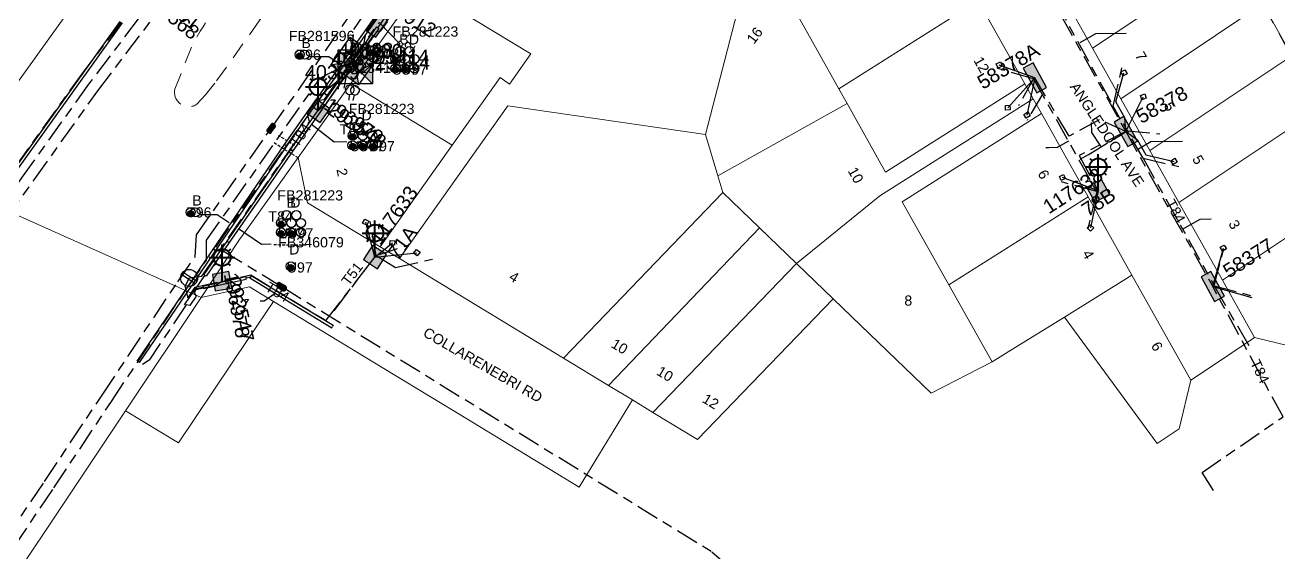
# Model space of a CAD drawing. Header units: metres. Extents: x 300929 to 302396, y 6244220 to 6246836.
# Drawn here: x 301292.7 to 301513.8, y 6244443.4 to 6244536.5 of the extents above; entities that cross this region are included whole.
import ezdxf
from ezdxf.enums import TextEntityAlignment as Align

# ---------------------------------------------------------------- set-up
doc = ezdxf.new("R2010")
doc.units = ezdxf.units.M
for name, pattern in [('Cable Exist UG', [8.2, 4, -1.2, 1.8, -1.2]), ('Dash', [5, 3, -2]), ('DASHED', [0.75, 0.5, -0.25])]:
    doc.linetypes.add(name, pattern=pattern)
doc.layers.get('0').update_dxf_attribs({"color": 6})
for name, color, linetype, lineweight in [('Cadastre Developer_SP_EXT', 7, 'Continuous', 5), ('Cadastre Land Parcels_SP_EXT', 7, 'Continuous', 5), ('Cadastre Roads_SP_EXT', 7, 'Continuous', 5)]:
    doc.layers.add(name, color=color, linetype=linetype, lineweight=lineweight)
for name, color, linetype in [('Duct_SP_EXT', 7, 'Continuous'), ('Equip_HV_EXT', 7, 'Continuous'), ('Equip_LV_EXT', 7, 'Continuous'), ('Equip_SP_SL_EXT', 7, 'Continuous'), ('Mains_HV_EXT', 7, 'Continuous'), ('Mains_HV_MOD', 3, 'Continuous'), ('Mains_LV_EXT', 7, 'Continuous'), ('Mains_SL_EXT', 7, 'Continuous'), ('Services_SP_EXT', 7, 'Continuous'), ('Sub_SP_EXT', 7, 'Continuous'), ('SupportsUG_SP_LV_EXT', 7, 'Continuous'), ('SupportsUG_SP_LV_SL_EXT', 7, 'Continuous'), ('Trench_SP_EXT', 7, 'Continuous')]:
    doc.layers.add(name, color=color, linetype=linetype)
doc.layers.add('UNKNOWN_FEATURES', color=1, linetype='DASHED', plot=False)
doc.styles.add('COLUMN_LABEL', font='arial.ttf')
doc.styles.add('iecARIAL', font='arial.ttf', dxfattribs={"height": 2})
doc.styles.add('POLE_LABEL', font='arial.ttf')
doc.styles.get("Standard").update_dxf_attribs({"font": 'arial.ttf'})
doc.styles.add('SWITCH_LABEL', font='arial.ttf', dxfattribs={"height": 2.5})

# ---------------------------------------------------------------- blocks, each defined once
blk = doc.blocks.new('COLUMN_EXT')
blk.add_hatch(color=256).paths.add_polyline_path([(-1.49, 1.48), (-1.49, -1.49), (1.48, -1.49), (1.48, 1.48)])
blk.add_lwpolyline([(-1.49, -1.49), (1.48, -1.49), (1.48, 1.48), (-1.49, 1.48)], close=True)
for tag, height, style, flags, p in [('ASSET_NUM', 2.5, 'COLUMN_LABEL', 8, (2, 2)), ('STRUCTURE_PLANT_NUMBER', 0.2, 'POLE_LABEL', 9, (1.81, 0.03)), ('STREET_CODE', 0.2, 'COLUMN_LABEL', 9, (1.81, -0.2))]:
    blk.add_attdef(tag, text='', height=height, dxfattribs=dict(style=style, flags=flags)).set_placement(p, align=Align.MIDDLE_LEFT)
at = {"flags": 1}
blk.add_attdef('Z', (1.81, -2.35), '', height=0.2, dxfattribs=at)
at = {"flags": 9}
for tag, p in [('COLUMN_TYPE', (1.81, -0.4)), ('OWNED_BY', (1.81, -0.6)), ('STATE', (1.81, -0.8)), ('USAGE', (1.81, -1)), ('STREETNAME', (1.81, -1.6)), ('SUBURB', (1.81, -1.8)), ('LEGEND', (1.81, -1.2)), ('LOCATION', (1.81, -1.4)), ('NOTES', (1.81, -2))]:
    blk.add_attdef(tag, text='', height=0.2, dxfattribs=at).set_placement(p, align=Align.MIDDLE_LEFT)
blk = doc.blocks.new('PILLAR_EXT')
blk.add_hatch(color=256).paths.add_polyline_path([(-2.475, 0.99), (-2.475, -0.99), (2.475, -0.99), (2.475, 0.99)])
blk.add_lwpolyline([(-2.475, -0.99), (2.475, -0.99), (2.475, 0.99), (-2.475, 0.99)], close=True)
at = {"style": 'iecARIAL', "flags": 8}
blk.add_attdef('ASSET_NUM', (1.5, 3.5), '', height=2.5, dxfattribs=at)
for tag, p, flags in [('OWNED_BY', (0, -0.2), 9), ('STATE', (0, -0.4), 9), ('SUPPORT_TYPE', (0, -0.6), 9), ('STREETNAME', (0, -1.8), 9), ('SUBURB', (0, -2), 1), ('USAGE', (0, -0.8), 9), ('LEGEND', (0, -1), 9), ('LOCATION', (0, -1.2), 9), ('NOTES', (0, -1.4), 9), ('PARENT', (0, -1.6), 9)]:
    blk.add_attdef(tag, p, '', height=0.2, dxfattribs=dict(flags=flags))
blk = doc.blocks.new('DUCT_EXT')
blk.add_circle((0, 0.8), 0.8)
at = {"flags": 1}
blk.add_attdef('Z', (0, 0), '', height=0.2, dxfattribs=at)
at = {"flags": 9}
for tag, p in [('DUCT_CODE', (0, 0)), ('XSECT_TYPE', (0, -0.2)), ('STATE', (0, -0.6)), ('FB_REFERENCE', (0, -0.4)), ('NOTES', (0, -0.8))]:
    blk.add_attdef(tag, text='', height=0.2, dxfattribs=at).set_placement(p, align=Align.MIDDLE_LEFT)
blk = doc.blocks.new('*U53')
at = {"lineweight": 40}
for p, q in [((-1.46, 5.68), (-1.06, 5.28)), ((0, 1.97), (0, 6.47)), ((1.46, 5.68), (1.06, 5.28)), ((-2.25, 4.22), (2.25, 4.22)), ((-1.46, 2.76), (-1.06, 3.16)), ((0, 0), (0, 2.72)), ((1.46, 2.76), (1.06, 3.16))]:
    blk.add_line(p, q, dxfattribs=at)
blk.add_circle((0, 4.22), 1.5, dxfattribs=at)
at = {"style": 'iecARIAL', "flags": 8}
blk.add_attdef('ASSET_NUM', (1.5, 1.5), '', height=2.5, dxfattribs=at)
for tag, p, height, flags in [('OPERATING_VOLTAGE', (0.98, -1.65), 0.2, 9), ('ORIENTATION', (0.98, -1.85), 0.2, 9), ('OWNED_BY', (0.98, -2.05), 0.2, 9), ('STATE', (0.98, -2.25), 0.2, 9), ('CONSTRUCTED_VOLTAGE', (0.98, -0.65), 0.2, 9), ('CONTROL_TYPE', (0.98, -0.85), 0.2, 9), ('LANTERN_PURPOSE', (0.98, -1.05), 0.2, 9), ('LANTERN_TYPE', (0.98, -1.25), 0.2, 9), ('NO_PHASES', (0.98, -1.45), 0.2, 9), ('LNUMBER', (2.18, -3.25), 2.5, 8), ('USAGE', (0.98, -2.45), 0.2, 9), ('CEXIST', (0.98, -2.65), 0.2, 9), ('CNEW', (0.98, -2.85), 0.2, 9), ('CNUMBER', (0.98, -3.05), 0.2, 9), ('CREMOVE', (0.98, -3.25), 0.2, 9), ('CREPLACE', (0.98, -3.45), 0.2, 9), ('LKINGHEIGHT', (0.98, -3.65), 0.2, 9), ('LBRACKET', (0.98, -3.85), 0.2, 9), ('LBRACKETVOCAB', (0.98, -4.05), 0.2, 9), ('LCATEGORY', (0.98, -4.25), 0.2, 9), ('LCHARGE1', (0.98, -4.45), 0.2, 9), ('LCHARGE1PERCENT', (0.98, -4.65), 0.2, 9), ('LCHARGE2', (0.98, -4.85), 0.2, 9), ('LCHARGE2PERCENT', (0.98, -5.05), 0.2, 9), ('LCHARGE3', (0.98, -5.25), 0.2, 9), ('LCHARGE3PERCENT', (0.98, -5.45), 0.2, 9), ('LEXIST', (0.98, -5.65), 0.2, 9), ('LLAMP', (0.98, -5.85), 0.2, 9), ('LLAMPVOCAB', (0.98, -6.05), 0.2, 9), ('LMAST', (0.98, -6.25), 0.2, 9), ('LMASTVOCAB', (0.98, -6.45), 0.2, 9), ('LNEW', (0.98, -6.65), 0.2, 9), ('LANTNUMBER', (0.98, -6.85), 0.2, 9), ('LOUTREACH', (0.98, -7.25), 0.2, 9), ('LOUTREACHVOCAB', (0.98, -7.45), 0.2, 9), ('LRATECODE', (0.98, -7.65), 0.2, 9), ('LREMOVE', (0.98, -7.85), 0.2, 9), ('LREPLACE', (0.98, -8.05), 0.2, 9), ('LTYPE', (0.98, -8.25), 0.2, 9), ('LTYPEVOCAB', (0.98, -8.45), 0.2, 9), ('LEGEND', (0.98, -8.65), 0.2, 9), ('LOCATION', (0.98, -8.85), 0.2, 9), ('STREETNAME', (0.98, -9.25), 0.2, 9), ('SUBURB', (0.98, -9.45), 0.2, 1), ('NOTES', (0.98, -9.05), 0.2, 9)]:
    blk.add_attdef(tag, p, '', height=height, dxfattribs=dict(flags=flags))
blk = doc.blocks.new('CCP_EXT')
at = {"flags": 9}
for tag, p in [('STATE', (0, -1.8)), ('NOTES', (0, -2))]:
    blk.add_attdef(tag, text='', height=0.2, dxfattribs=at).set_placement(p, align=Align.MIDDLE_LEFT)
blk.add_wipeout([(0, 0.57), (0.57, 0), (0, -0.57), (-0.57, 0)])
blk.add_lwpolyline([(-0.57, 0), (0, 0.57), (0.57, 0), (0, -0.57), (-0.57, 0)])
at = {"flags": 1}
blk.add_attdef('Z', (0, 0), '', height=0.2, dxfattribs=at)
at = {"flags": 9}
for tag, p in [('CCP_TYPE', (0, 0)), ('CONSTRUCTED_VOLTAGE', (0, -0.2)), ('OPERATING_VOLTAGE', (0, -0.6)), ('ORIENTATION', (0, -0.8)), ('OWNED_BY', (0, -1)), ('NO_PHASES', (0, -0.4)), ('USAGE', (0, -1.2)), ('LEGEND', (0, -1.4)), ('LIFE_SUPPORT', (0, -1.6))]:
    blk.add_attdef(tag, text='', height=0.2, dxfattribs=at).set_placement(p, align=Align.MIDDLE_LEFT)
blk = doc.blocks.new('HV_STJ_EXT')
h = blk.add_hatch(color=256)
edge = h.paths.add_edge_path()
edge.add_ellipse((-0.59, 0.13), major_axis=(0.226, 0.226), ratio=1, start_angle=45, end_angle=135)
edge.add_line((-0.91, 0.13), (-0.91, -0.13))
edge.add_ellipse((-0.59, -0.13), major_axis=(0.226, 0.226), ratio=1, start_angle=135, end_angle=225)
edge.add_line((-0.59, -0.45), (0.59, -0.45))
edge.add_ellipse((0.59, -0.13), major_axis=(-0.226, 0.226), ratio=1, start_angle=135, end_angle=225)
edge.add_line((0.91, -0.13), (0.91, 0.13))
edge.add_ellipse((0.59, 0.13), major_axis=(-0.226, 0.226), ratio=1, start_angle=225, end_angle=315)
edge.add_line((0.59, 0.45), (-0.59, 0.45))
blk.add_lwpolyline([(-0.91, 0.13), (-0.91, -0.13, 0.414214), (-0.59, -0.45), (0.59, -0.45, 0.414214), (0.91, -0.13), (0.91, 0.13, 0.414214), (0.59, 0.45), (-0.59, 0.45, 0.414214)], format="xyb", close=True)
for tag, flags, p in [('ORIENTATION', 9, (1.5, 0)), ('Z', 1, (1.5, -0.8)), ('USAGE', 9, (1.5, -0.2)), ('LEGEND', 9, (1.5, -0.4)), ('NOTES', 9, (1.5, -0.6))]:
    blk.add_attdef(tag, text='', height=0.2, dxfattribs=dict(flags=flags)).set_placement(p, align=Align.MIDDLE_LEFT)
blk = doc.blocks.new('LV_UG_LINKS_CLOSED_EXT')
blk.add_wipeout([(-1.06, 1.06), (-1.18, 0.92), (-1.29, 0.76), (-1.37, 0.59), (-1.43, 0.42), (-1.48, 0.23), (-1.49, 0.05), (-1.49, -0.14), (-1.46, -0.33), (-1.41, -0.51), (-1.33, -0.68), (-1.24, -0.84), (-1.12, -0.99), (-0.99, -1.12), (-0.84, -1.24), (-0.68, -1.33), (-0.51, -1.41), (-0.33, -1.46), (-0.14, -1.49), (0.05, -1.49), (0.23, -1.48), (0.42, -1.43), (0.59, -1.37), (0.76, -1.29), (0.92, -1.18), (1.06, -1.06), (1.18, -0.92), (1.29, -0.76), (1.37, -0.59), (1.43, -0.42), (1.48, -0.23), (1.49, -0.05), (1.49, 0.14), (1.46, 0.33), (1.41, 0.51), (1.33, 0.68), (1.24, 0.84), (1.12, 0.99), (0.99, 1.12), (0.84, 1.24), (0.68, 1.33), (0.51, 1.41), (0.33, 1.46), (0.14, 1.49), (-0.05, 1.49), (-0.23, 1.48), (-0.42, 1.43), (-0.59, 1.37), (-0.76, 1.29), (-0.92, 1.18)])
for p, q in [((-0.25, -1.48), (-0.25, 1.48)), ((0.25, -1.48), (0.25, 1.48))]:
    blk.add_line(p, q)
blk.add_circle((0, 0), 1.5)
at = {"flags": 9}
for tag, p in [('ACTUAL_STATUS', (0, 0)), ('CONSTRUCTED_VOLTAGE', (0, -0.2)), ('OPERATING_VOLTAGE', (0, -0.6)), ('ORIENTATION', (0, -0.8)), ('STATE', (0, -1)), ('SWITCH_TYPE', (0, -1.2)), ('NO_PHASES', (0, -0.4)), ('USAGE', (0, -1.4)), ('NOTES', (0, -1.6))]:
    blk.add_attdef(tag, text='', height=0.2, dxfattribs=at).set_placement(p, align=Align.MIDDLE_LEFT)
at = {"flags": 1}
blk.add_attdef('Z', (0, 0), '', height=0.2, dxfattribs=at)
blk = doc.blocks.new('SWG_HOLEC_SU_EXT')
blk.add_line((1.8, -2), (5.8, -2))
for points in [[(1, 0), (0, 0)], [(6.6, 0), (7.6, 0)]]:
    blk.add_lwpolyline(points)
for points in [[(1.8, -0.8, 1), (1.8, 0.8, 1)], [(5.8, -0.8, 1), (5.8, 0.8, 1)]]:
    blk.add_lwpolyline(points, format="xyb", close=True)
at = {"style": 'SWITCH_LABEL', "flags": 8}
blk.add_attdef('ASSET_NUM', text='', height=2.5, rotation=179.9544, dxfattribs=at).set_placement((-2.4, 0), align=Align.MIDDLE_LEFT)
at = {"flags": 1}
blk.add_attdef('Z', (0, 0), '', height=0.2, dxfattribs=at)
at = {"flags": 9}
for tag, p in [('ACTUAL_STATUS', (0, -0.4)), ('CONSTRUCTED_VOLTAGE', (0, -0.6)), ('OPERATING_VOLTAGE', (0, -1)), ('ORIENTATION', (0, -1.2)), ('OWNED_BY', (0, -1.4)), ('STATE', (0, -1.8)), ('SWITCH_TYPE', (0, -2)), ('NO_PHASES', (0, -0.8)), ('PARENT', (0, -1.6)), ('USAGE', (0, -2.2)), ('STREETNAME', (0, -2.6)), ('SUBURB', (0, -2.8)), ('LOCATION', (0, -2.4)), ('NOTES', (0, -3))]:
    blk.add_attdef(tag, text='', height=0.2, dxfattribs=at).set_placement(p, align=Align.MIDDLE_LEFT)
at = {"style": 'SWITCH_LABEL', "flags": 9}
blk.add_attdef('STREET_CODE', text='', height=0.2, dxfattribs=at).set_placement((0, -0.2), align=Align.MIDDLE_LEFT)
blk = doc.blocks.new('SWITCHING_STATION_EXT')
blk.add_hatch(color=256).paths.add_polyline_path([(-3, 3), (-3, -3), (0, 0)])
h = blk.add_hatch(color=256)
h.paths.add_polyline_path([(0, 0), (3, -3), (3, 3)])
h.paths.add_polyline_path([(3.59, -1.15), (4.63, -1.15), (4.63, -0.85), (3.59, -0.85)], flags=9)
h.paths.add_polyline_path([(3.59, -0.95), (4.83, -0.95), (4.83, -0.65), (3.59, -0.65)], flags=9)
h.paths.add_polyline_path([(3.59, -0.75), (4.63, -0.75), (4.63, -0.45), (3.59, -0.45)], flags=9)
h.paths.add_polyline_path([(3.59, -0.55), (4.83, -0.55), (4.83, -0.25), (3.59, -0.25)], flags=9)
h.paths.add_polyline_path([(3.59, -0.35), (5.69, -0.35), (5.69, -0.05), (3.59, -0.05)], flags=9)
for p, q in [((-3, 3), (3, -3)), ((-3, -3), (3, 3)), ((-2.4, 2.33), (-2.4, 2.33, 0)), ((2.33, 2.33), (2.33, 2.33, 0))]:
    blk.add_line(p, q)
blk.add_lwpolyline([(-3, 3), (3, 3), (3, -3), (-3, -3)], close=True)
for tag, height, flags, p in [('ASSET_NUM', 2.5, 8, (3.46, 2)), ('STREET_CODE', 0.2, 9, (1.5, 0)), ('CONSTRUCTED_VOLTAGE', 0.2, 9, (1.5, -0.2)), ('OPERATING_VOLTAGE', 0.2, 9, (1.5, -0.6)), ('OPERATED_BY', 0.2, 9, (1.5, -0.8)), ('ORIENTATION', 0.2, 9, (1.5, -1.2)), ('OWNED_BY', 0.2, 9, (1.5, -1.4)), ('STATE', 0.2, 9, (1.5, -1.6)), ('NO_PHASES', 0.2, 9, (1.5, -0.4)), ('MAINTAINED_BY', 0.2, 9, (1.5, -1)), ('PARENT', 0.2, 9, (1.5, -1.8)), ('USAGE', 0.2, 9, (1.5, -2)), ('LEGEND', 0.2, 9, (1.5, -2.2)), ('SITE_TYPE', 0.2, 9, (1.5, -2.6)), ('STREETNAME', 0.2, 9, (1.5, -2.8)), ('SUBURB', 0.2, 9, (1.5, -3)), ('Z', 0.2, 1, (1.5, -3.4)), ('LOCATION', 0.2, 9, (1.5, -2.4)), ('NOTES', 0.2, 9, (1.5, -3.2))]:
    blk.add_attdef(tag, text='', height=height, dxfattribs=dict(flags=flags)).set_placement(p, align=Align.MIDDLE_LEFT)
blk = doc.blocks.new('CABLE_LARGE_EXT')
h = blk.add_hatch(color=256)
edge = h.paths.add_edge_path()
edge.add_arc((0, 0.55), 0.55, 0, 360)
blk.add_circle((0, 0.55), 0.55)
at = {"flags": 1}
blk.add_attdef('Z', (0, 0), '', height=0.2, dxfattribs=at)
at = {"flags": 9}
for tag, p in [('COND_CODE', (0, 0)), ('STATE', (0, -0.4)), ('XSECT_SIZE', (0, -0.6)), ('FB_REFERENCE', (0, -0.2)), ('NOTES', (0, -0.8))]:
    blk.add_attdef(tag, text='', height=0.2, dxfattribs=at).set_placement(p, align=Align.MIDDLE_LEFT)

msp = doc.modelspace()

# ---------------------------------------------------------------- linework, layer by layer
at = {"layer": 'Cadastre Developer_SP_EXT', "linetype": 'Dash'}
msp.add_lwpolyline([(301511.36, 6244539.46), (301518.29, 6244526.81), (301537.05, 6244539.6), (301559.33, 6244507.97), (301560.78, 6244508.89), (301529.72, 6244552.11), (301511.36, 6244539.46)], close=True, dxfattribs=at)
at = {"layer": 'Cadastre Land Parcels_SP_EXT', "linetype": 'Continuous'}
for points in [[(301569.73, 6244510.19), (301560.32, 6244515.53), (301502.34, 6244596.09), (301477.61, 6244599.7), (301485.58, 6244585.46), (301490.47, 6244576.74), (301495.59, 6244567.6), (301500.71, 6244558.47), (301505.96, 6244549.11), (301510.93, 6244540.24), (301516.06, 6244531.08), (301521.2, 6244521.91), (301528.88, 6244508.2), (301537.49, 6244492.84), (301544.6, 6244480.15), (301552.04, 6244466.88), (301563.22, 6244465.26), (301569.73, 6244510.19)], [(301505.96, 6244549.11), (301500.71, 6244558.47), (301475.67, 6244541.79), (301480.91, 6244532.43), (301505.96, 6244549.11)], [(301460.74, 6244540.82), (301452.5, 6244555.52), (301452.25, 6244555.95), (301452, 6244556.37), (301451.75, 6244556.79), (301451.49, 6244557.21), (301428.54, 6244538.94), (301436.2, 6244525.28), (301460.74, 6244540.82)], [(301418.64, 6244540.38), (301388.95, 6244544.68), (301370.99, 6244555.58), (301370.02, 6244554.3), (301362.25, 6244543.35), (301381.88, 6244531.43), (301378.11, 6244526.11), (301376.45, 6244527.28), (301367.99, 6244515.35), (301355.27, 6244497.4), (301358.7, 6244495.32), (301377.81, 6244522.28), (301412.64, 6244517.23), (301418.64, 6244540.38)], [(301510.93, 6244540.24), (301505.96, 6244549.11), (301480.91, 6244532.43), (301485.92, 6244523.5), (301510.93, 6244540.24)], [(301428.54, 6244538.94), (301419.32, 6244548.09), (301416.29, 6244544.1), (301418.64, 6244540.38), (301412.64, 6244517.23), (301414.84, 6244509.91), (301437.65, 6244522.69), (301436.2, 6244525.28), (301428.54, 6244538.94)], [(301381.88, 6244531.43), (301362.25, 6244543.35), (301350.82, 6244527.24), (301350.09, 6244526.22), (301367.99, 6244515.35), (301376.45, 6244527.28), (301378.11, 6244526.11), (301381.88, 6244531.43)], [(301468.96, 6244526.14), (301460.74, 6244540.82), (301436.2, 6244525.28), (301437.65, 6244522.69), (301444.42, 6244510.6), (301468.96, 6244526.14)], [(301516.06, 6244531.08), (301510.93, 6244540.24), (301485.92, 6244523.5), (301491.01, 6244514.4), (301516.06, 6244531.08)], [(301521.2, 6244521.91), (301516.06, 6244531.08), (301491.01, 6244514.4), (301496.15, 6244505.23), (301521.2, 6244521.91)], [(301367.99, 6244515.35), (301350.09, 6244526.22), (301340.83, 6244513.17), (301342.49, 6244505.16), (301355.27, 6244497.4), (301367.99, 6244515.35)], [(301470.43, 6244523.52), (301468.96, 6244526.14), (301444.42, 6244510.6), (301437.65, 6244522.69), (301414.84, 6244509.91), (301415.72, 6244506.99), (301422.2, 6244500.74), (301428.68, 6244494.49), (301443.39, 6244506.4), (301470.43, 6244523.52)], [(301463.19, 6244477.11), (301455.59, 6244490.68), (301447.36, 6244505.36), (301471.9, 6244520.9), (301470.43, 6244523.52), (301443.39, 6244506.4), (301428.68, 6244494.49), (301435.17, 6244488.24), (301441.64, 6244482), (301452.44, 6244471.59), (301463.19, 6244477.11)], [(301415.72, 6244506.99), (301414.84, 6244509.91), (301412.64, 6244517.23), (301377.81, 6244522.28), (301358.7, 6244495.32), (301387.63, 6244477.76), (301415.72, 6244506.99)], [(301480.12, 6244506.22), (301471.9, 6244520.9), (301447.36, 6244505.36), (301455.59, 6244490.68), (301480.12, 6244506.22)], [(301528.88, 6244508.2), (301521.2, 6244521.91), (301496.15, 6244505.23), (301503.83, 6244491.52), (301528.88, 6244508.2)], [(301537.49, 6244492.84), (301528.88, 6244508.2), (301503.83, 6244491.52), (301509.5, 6244481.41), (301517.45, 6244479.49), (301537.49, 6244492.84)], [(301422.2, 6244500.74), (301415.72, 6244506.99), (301387.63, 6244477.76), (301395.53, 6244472.96), (301422.2, 6244500.74)], [(301466.53, 6244479.17), (301475.96, 6244485.01), (301487.87, 6244492.39), (301480.12, 6244506.22), (301455.59, 6244490.68), (301463.19, 6244477.11), (301466.53, 6244479.17)], [(301428.68, 6244494.49), (301422.2, 6244500.74), (301395.53, 6244472.96), (301399.76, 6244470.39), (301403.39, 6244468.18), (301428.68, 6244494.49)], [(301435.17, 6244488.24), (301428.68, 6244494.49), (301403.39, 6244468.18), (301411.26, 6244463.4), (301435.17, 6244488.24)], [(301496.18, 6244465.33), (301498.24, 6244473.89), (301487.87, 6244492.39), (301475.96, 6244485.01), (301492.3, 6244462.74), (301496.18, 6244465.33)], [(301332.2, 6244481.42), (301336.44, 6244487.77), (301332.21, 6244490.34), (301323.74, 6244488.47), (301310.38, 6244468.49), (301319.72, 6244462.82), (301332.2, 6244481.42)]]:
    msp.add_lwpolyline(points, close=True, dxfattribs=at)
at = {"layer": 'Cadastre Roads_SP_EXT', "linetype": 'Continuous'}
msp.add_lwpolyline([(301311.59, 6244554.75), (301260.85, 6244562.09), (301216.55, 6244568.28), (301198.85, 6244573.51), (301196.3, 6244549.77), (301238.45, 6244541.43), (301254.78, 6244535.55), (301266.73, 6244527.27), (301282.31, 6244513.91), (301311.59, 6244554.75)], close=True, dxfattribs=at)
msp.add_lwpolyline([(301290.07, 6244438.11), (301300.23, 6244453.3), (301310.38, 6244468.49), (301323.74, 6244488.47), (301283.19, 6244506.59)], dxfattribs=at)
at = {"layer": 'Duct_SP_EXT'}
for p, q in [((301283.54, 6244501.04), (301309.44, 6244537.16)), ((301283.93, 6244500.76), (301309.83, 6244536.89)), ((301354.63, 6244536.18), (301349.76, 6244529.19)), ((301355.02, 6244535.91), (301350.16, 6244528.91)), ((301354.63, 6244536.18), (301354.82, 6244536.04)), ((301355.02, 6244535.91), (301354.82, 6244536.04)), ((301349.76, 6244529.19), (301348.41, 6244527.32)), ((301349.76, 6244529.19), (301349.96, 6244529.05)), ((301348.41, 6244527.32), (301339.49, 6244514.62)), ((301348.8, 6244527.04), (301339.88, 6244514.35)), ((301343.16, 6244522.22), (301346.78, 6244527.23)), ((301343.55, 6244521.94), (301347.17, 6244526.95)), ((301346.78, 6244527.23), (301346.98, 6244527.09)), ((301347.17, 6244526.95), (301346.98, 6244527.09)), ((301348.41, 6244527.32), (301348.41, 6244527.32)), ((301348.41, 6244527.32), (301348.6, 6244527.18)), ((301348.41, 6244527.32), (301348.6, 6244527.18)), ((301348.8, 6244527.04), (301348.6, 6244527.18)), ((301348.8, 6244527.04), (301348.6, 6244527.18)), ((301350.16, 6244528.91), (301348.8, 6244527.04)), ((301348.8, 6244527.04), (301348.8, 6244527.04)), ((301350.16, 6244528.91), (301349.96, 6244529.05)), ((301338.42, 6244515.45), (301343.16, 6244522.21)), ((301338.82, 6244515.17), (301343.55, 6244521.94)), ((301343.16, 6244522.22), (301343.36, 6244522.08)), ((301343.16, 6244522.21), (301343.36, 6244522.08)), ((301343.55, 6244521.94), (301343.36, 6244522.08)), ((301343.55, 6244521.94), (301343.36, 6244522.08)), ((301339.46, 6244514.59), (301328.23, 6244498.43)), ((301339.86, 6244514.32), (301328.63, 6244498.15)), ((301338.42, 6244515.45), (301338.42, 6244515.45)), ((301338.42, 6244515.45), (301338.62, 6244515.31)), ((301338.42, 6244515.45), (301338.62, 6244515.31)), ((301338.82, 6244515.18), (301338.62, 6244515.31)), ((301338.82, 6244515.17), (301338.62, 6244515.31)), ((301338.82, 6244515.18), (301338.82, 6244515.17)), ((301339.49, 6244514.62), (301339.46, 6244514.59)), ((301339.46, 6244514.59), (301339.66, 6244514.45)), ((301339.49, 6244514.62), (301339.68, 6244514.48)), ((301339.49, 6244514.62), (301339.68, 6244514.48)), ((301339.86, 6244514.32), (301339.66, 6244514.45)), ((301339.88, 6244514.35), (301339.68, 6244514.48)), ((301339.88, 6244514.35), (301339.68, 6244514.48)), ((301339.88, 6244514.35), (301339.86, 6244514.32)), ((301328.23, 6244498.43), (301328.23, 6244498.43)), ((301328.23, 6244498.43), (301328.43, 6244498.29)), ((301328.23, 6244498.43), (301328.43, 6244498.29)), ((301328.63, 6244498.15), (301328.43, 6244498.29)), ((301328.63, 6244498.15), (301328.43, 6244498.29)), ((301328.63, 6244498.15), (301328.63, 6244498.15)), ((301331.57, 6244492.16), (301331.62, 6244491.93)), ((301331.67, 6244491.69), (301331.62, 6244491.93)), ((301332.3, 6244491.91), (301332.42, 6244492.12)), ((301332.3, 6244491.91), (301346.77, 6244483.14)), ((301332.55, 6244492.32), (301332.42, 6244492.12)), ((301332.55, 6244492.32), (301347.02, 6244483.56)), ((301346.77, 6244483.14), (301346.89, 6244483.35)), ((301347.02, 6244483.56), (301346.89, 6244483.35)), ((301312.44, 6244477.26), (301312.64, 6244477.13)), ((301312.84, 6244476.99), (301312.64, 6244477.13))]:
    msp.add_line(p, q, dxfattribs=at)
at = {"layer": 'Duct_SP_EXT', "linetype": 'Continuous'}
for points in [[(301486.82, 6244535.05), (301481.42, 6244534.98), (301478.69, 6244533.37)], [(301480.68, 6244519.32), (301480.71, 6244517.59), (301482.19, 6244515.33), (301482.3, 6244515.17)], [(301472.68, 6244514.93), (301473.19, 6244514.94), (301474.71, 6244514.98), (301476.72, 6244516.13)], [(301496.79, 6244515.96), (301491.21, 6244515.93), (301489.04, 6244514.64)], [(301501.83, 6244502.26), (301499.84, 6244502.23), (301496.74, 6244500.46)]]:
    msp.add_lwpolyline(points, dxfattribs=at)
at = {"layer": 'Duct_SP_EXT'}
for points in [[(301342.7, 6244530.98), (301346.2, 6244530.99), (301348.26, 6244529.57)], [(301356.99, 6244529.77), (301354.08, 6244529.79), (301351.96, 6244531.29)], [(301349.42, 6244515.92), (301347.15, 6244515.89), (301343.18, 6244519)], [(301323.43, 6244503.13), (301326.52, 6244503.12), (301328.66, 6244501.68)], [(301336.04, 6244497.85), (301334.34, 6244497.82), (301330.29, 6244500.58)], [(301334.11, 6244487.9), (301334.85, 6244487.9), (301336.75, 6244489.22)], [(301334.11, 6244487.9), (301334.85, 6244487.9), (301336.75, 6244489.22)]]:
    msp.add_lwpolyline(points, dxfattribs=at)
at = {"layer": 'Mains_HV_EXT', "linetype": 'Cable Exist UG'}
for points in [[(301350.9, 6244529.16), (301350.29, 6244530.88), (301350.61, 6244535.76), (301352.26, 6244538.16), (301324.93, 6244557.81), (301311.1, 6244551.49), (301303.74, 6244552.75), (301301.31, 6244552.13)], [(301337.89, 6244490.36), (301326.33, 6244497.42), (301338.35, 6244514.64), (301345.64, 6244524.95), (301350.9, 6244529.16)], [(301337.91, 6244490.4), (301413.78, 6244443.63), (301431.03, 6244428.67), (301438.81, 6244419.81), (301431.92, 6244414.84), (301432.67, 6244413.28)]]:
    msp.add_lwpolyline(points, dxfattribs=at)
at = {"layer": 'Mains_LV_EXT', "linetype": 'Cable Exist UG'}
for points in [[(301486.79, 6244517.73), (301478.57, 6244513.52), (301481.91, 6244507.29)], [(301345.76, 6244484.46), (301354.37, 6244495.6)], [(301502.26, 6244454.4), (301500.23, 6244457.61), (301514.51, 6244467.44), (301502.11, 6244490.4)]]:
    msp.add_lwpolyline(points, dxfattribs=at)
at = {"layer": 'Services_SP_EXT'}
msp.add_lwpolyline([(301502.11, 6244490.4), (301508.99, 6244488.45)], dxfattribs=at)
at = {"layer": 'Trench_SP_EXT', "linetype": 'Cable Exist UG'}
for points in [[(301474.32, 6244540.88), (301484.56, 6244522.19)], [(301355.92, 6244537.6), (301354.82, 6244536.04)], [(301350.99, 6244529.12), (301350.32, 6244529.57)], [(301344.34, 6244521.4), (301343.36, 6244522.08)], [(301480.15, 6244513.65), (301485.56, 6244516.94)], [(301485.56, 6244516.94), (301487.04, 6244517.89)], [(301487.04, 6244517.89), (301492.78, 6244517.36)], [(301480.15, 6244513.65), (301478.7, 6244512.78)], [(301352.16, 6244492.75), (301354.55, 6244495.85)], [(301324.29, 6244492.34), (301322.68, 6244489.91)], [(301331.62, 6244491.93), (301332.51, 6244492.14)], [(301347.19, 6244486.14), (301352.16, 6244492.75)], [(301320.79, 6244487.18), (301322.68, 6244489.91)], [(301323.97, 6244490.23), (301322.68, 6244489.91)], [(301502.37, 6244490.55), (301508.62, 6244479.71)], [(301502.37, 6244490.55), (301508.76, 6244488.84)]]:
    msp.add_lwpolyline(points, dxfattribs=at)
at = {"layer": 'UNKNOWN_FEATURES'}
for points in [[(301340.25, 6244515.27), (301337.37, 6244517.01)], [(301340.82, 6244513.09), (301336.48, 6244515.78)], [(301336.5, 6244497.79), (301342.33, 6244497.77)]]:
    msp.add_lwpolyline(points, dxfattribs=at)

# ---------------------------------------------------------------- block references
at = {"layer": 'Duct_SP_EXT'}
for name, p in [('DUCT_EXT', (301341.08, 6244530.52)), ('CABLE_LARGE_EXT', (301341.09, 6244530.49)), ('DUCT_EXT', (301341.97, 6244530.51)), ('DUCT_EXT', (301358.82, 6244531.12)), ('DUCT_EXT', (301360.49, 6244531.12)), ('DUCT_EXT', (301357.95, 6244528.1)), ('DUCT_EXT', (301357.97, 6244529.75)), ('CABLE_LARGE_EXT', (301357.95, 6244528.1)), ('CABLE_LARGE_EXT', (301357.97, 6244529.75)), ('DUCT_EXT', (301359.62, 6244528.11)), ('DUCT_EXT', (301359.64, 6244529.75)), ('CABLE_LARGE_EXT', (301359.62, 6244528.11)), ('DUCT_EXT', (301361.28, 6244528.1)), ('DUCT_EXT', (301361.3, 6244529.75)), ('DUCT_EXT', (301351.34, 6244517.59)), ('DUCT_EXT', (301353.06, 6244517.59)), ('DUCT_EXT', (301350.4, 6244514.51)), ('DUCT_EXT', (301350.42, 6244516.2)), ('CABLE_LARGE_EXT', (301350.4, 6244516.23)), ('DUCT_EXT', (301352.17, 6244514.55)), ('DUCT_EXT', (301352.18, 6244516.23)), ('DUCT_EXT', (301353.9, 6244516.23)), ('DUCT_EXT', (301353.93, 6244514.55)), ('CABLE_LARGE_EXT', (301350.42, 6244514.56)), ('CABLE_LARGE_EXT', (301352.17, 6244514.55)), ('CABLE_LARGE_EXT', (301353.99, 6244514.54)), ('DUCT_EXT', (301321.85, 6244502.71)), ('CABLE_LARGE_EXT', (301321.85, 6244502.71)), ('DUCT_EXT', (301322.71, 6244502.7)), ('DUCT_EXT', (301338.76, 6244502.19)), ('DUCT_EXT', (301340.48, 6244502.19)), ('DUCT_EXT', (301337.79, 6244499.14)), ('DUCT_EXT', (301337.82, 6244500.81)), ('CABLE_LARGE_EXT', (301337.81, 6244500.84)), ('DUCT_EXT', (301339.57, 6244499.17)), ('DUCT_EXT', (301339.6, 6244500.83)), ('DUCT_EXT', (301341.3, 6244499.16)), ('DUCT_EXT', (301341.31, 6244500.83)), ('CABLE_LARGE_EXT', (301337.81, 6244499.19)), ('CABLE_LARGE_EXT', (301339.57, 6244499.17)), ('DUCT_EXT', (301339.5, 6244493.16)), ('CABLE_LARGE_EXT', (301339.5, 6244493.16))]:
    msp.add_blockref(name, p, dxfattribs=at)
at = {"layer": 'Equip_HV_EXT'}
ref = msp.add_blockref('SWG_HOLEC_SU_EXT', (301349.25, 6244528.21), dxfattribs=dict(at, rotation=41.14831585283137))
ref.add_attrib('ASSET_NUM', '40399', dxfattribs={"layer": '0', "height": 2.5, "style": 'SWITCH_LABEL'}).set_placement((301346.85, 6244529.46), align=Align.TOP_CENTER)
ref = msp.add_blockref('SWG_HOLEC_SU_EXT', (301349.09, 6244529.45), dxfattribs=dict(at, rotation=27.07711486424353))
ref.add_attrib('ASSET_NUM', '40397', dxfattribs={"layer": '0', "height": 2.5, "style": 'SWITCH_LABEL'}).set_placement((301346.7, 6244530.7), align=Align.MIDDLE_LEFT)
for p, rotation in [((301336.05, 6244518.3), 54.28934408217363), ((301337.89, 6244490.36), 329.1483621903965)]:
    msp.add_blockref('HV_STJ_EXT', p, dxfattribs=dict(at, rotation=rotation))
at = {"layer": 'Equip_SP_SL_EXT'}
ref = msp.add_blockref('*U53', (301312.57, 6244542.28), dxfattribs=at)
ref.add_attrib('ASSET_NUM', '197001', dxfattribs={"layer": '0', "height": 2.5, "rotation": 320.5823, "style": 'iecARIAL'}).set_placement((301314.07, 6244543.78), align=Align.MIDDLE_LEFT)
ref = msp.add_blockref('*U53', (301344.34, 6244521.4), dxfattribs=at)
ref.add_attrib('ASSET_NUM', '196979', dxfattribs={"layer": '0', "height": 2.5, "rotation": 325.747, "style": 'iecARIAL'}).set_placement((301345.84, 6244522.9), align=Align.MIDDLE_LEFT)
ref = msp.add_blockref('*U53', (301481.91, 6244507.29), dxfattribs=at)
ref.add_attrib('ASSET_NUM', '117638', dxfattribs={"layer": '0', "height": 2.5, "rotation": 32.7883, "style": 'iecARIAL'}).set_placement((301483.41, 6244508.79), align=Align.BOTTOM_RIGHT)
ref = msp.add_blockref('*U53', (301354.37, 6244495.6), dxfattribs=at)
ref.add_attrib('ASSET_NUM', '117633', dxfattribs={"layer": '0', "height": 2.5, "rotation": 54.0264, "style": 'iecARIAL'}).set_placement((301355.87, 6244497.1), align=Align.BOTTOM_LEFT)
ref = msp.add_blockref('*U53', (301327.4, 6244491.33), dxfattribs=at)
ref.add_attrib('ASSET_NUM', '196978', dxfattribs={"layer": '0', "height": 2.5, "rotation": 280.9179, "style": 'iecARIAL'}).set_placement((301328.9, 6244492.83), align=Align.MIDDLE_LEFT)
at = {"layer": 'SupportsUG_SP_LV_EXT'}
ref = msp.add_blockref('PILLAR_EXT', (301355.1, 6244536.96), dxfattribs=dict(at, rotation=55.08547646056113))
ref.add_attrib('ASSET_NUM', '94912', dxfattribs={"layer": '0', "height": 2.5, "rotation": 327.7546, "style": 'iecARIAL'}).set_placement((301356.6, 6244540.46), align=Align.MIDDLE_LEFT)
ref = msp.add_blockref('PILLAR_EXT', (301470.75, 6244527.2), dxfattribs=dict(at, rotation=298.5824895146482))
ref.add_attrib('ASSET_NUM', '58378A', dxfattribs={"layer": '0', "height": 2.5, "rotation": 31.3302, "style": 'iecARIAL'}).set_placement((301472.25, 6244530.7), align=Align.BOTTOM_RIGHT)
ref = msp.add_blockref('PILLAR_EXT', (301486.79, 6244517.73), dxfattribs=dict(at, rotation=118.8539779700006))
ref.add_attrib('ASSET_NUM', '58378', dxfattribs={"layer": '0', "height": 2.5, "rotation": 28.963, "style": 'iecARIAL'}).set_placement((301488.29, 6244521.23), align=Align.TOP_LEFT)
ref = msp.add_blockref('PILLAR_EXT', (301502.11, 6244490.4), dxfattribs=dict(at, rotation=118.8539779700006))
ref.add_attrib('ASSET_NUM', '58377', dxfattribs={"layer": '0', "height": 2.5, "rotation": 32.2038, "style": 'iecARIAL'}).set_placement((301503.61, 6244493.9), align=Align.TOP_LEFT)
at = {"layer": 'SupportsUG_SP_LV_SL_EXT'}
ref = msp.add_blockref('COLUMN_EXT', (301312.57, 6244542.28), dxfattribs=dict(at, rotation=320.0636168696815))
ref.add_attrib('ASSET_NUM', '292568', dxfattribs={"layer": '0', "height": 2.5, "rotation": 321.2453, "style": 'COLUMN_LABEL'}).set_placement((301314.57, 6244543.03), align=Align.TOP_LEFT)
ref = msp.add_blockref('COLUMN_EXT', (301344.34, 6244521.4), dxfattribs=dict(at, rotation=324.9836946468801))
ref.add_attrib('ASSET_NUM', '292548', dxfattribs={"layer": '0', "height": 2.5, "rotation": 325.4812, "style": 'COLUMN_LABEL'}).set_placement((301346.34, 6244522.15), align=Align.MIDDLE_LEFT)
ref = msp.add_blockref('COLUMN_EXT', (301481.91, 6244507.29), dxfattribs=dict(at, rotation=298.5824895146482))
ref.add_attrib('ASSET_NUM', '78B', dxfattribs={"layer": '0', "height": 2.5, "rotation": 32.7883, "style": 'COLUMN_LABEL'}).set_placement((301483.91, 6244508.04), align=Align.TOP_RIGHT)
ref = msp.add_blockref('COLUMN_EXT', (301354.37, 6244495.6), dxfattribs=dict(at, rotation=147.6535650578788))
ref.add_attrib('ASSET_NUM', '71A', dxfattribs={"layer": '0', "height": 2.5, "rotation": 54.0264, "style": 'COLUMN_LABEL'}).set_placement((301356.37, 6244496.35), align=Align.TOP_LEFT)
ref = msp.add_blockref('COLUMN_EXT', (301327.4, 6244491.33), dxfattribs=dict(at, rotation=9.424810837766755))
ref.add_attrib('ASSET_NUM', '292547', dxfattribs={"layer": '0', "height": 2.5, "rotation": 282.4029, "style": 'COLUMN_LABEL'}).set_placement((301329.4, 6244492.08), align=Align.MIDDLE_LEFT)

# ---------------------------------------------------------------- texts
at = {"layer": 'Cadastre Land Parcels_SP_EXT'}
for s, rotation, p in [('16', 52.8524, (301421.2, 6244533.04)), ('2', 54.8594, (301360.81, 6244531.73)), ('7', 299.3668, (301488.34, 6244531.18)), ('12', 299.3666, (301459.87, 6244530.31)), ('5', 299.3662, (301493.42, 6244522.34)), ('5', 299.3661, (301498.43, 6244512.93)), ('2', 281.863, (301347.56, 6244511.05)), ('10', 299.3677, (301437.69, 6244510.83)), ('6', 299.3666, (301471.17, 6244510.35)), ('3', 299.3669, (301504.82, 6244501.5)), ('4', 299.3667, (301479.04, 6244496.22)), ('4', 328.933, (301377.84, 6244491.67)), ('1', 329.6272, (301330.52, 6244487)), ('10', 328.9334, (301395.85, 6244479.8)), ('6', 300.2586, (301491.16, 6244479.99)), ('10', 328.932, (301403.86, 6244474.95)), ('12', 328.9326, (301411.92, 6244470.1))]:
    msp.add_text(s, height=1.8, rotation=rotation, dxfattribs=at).set_placement(p)
msp.add_text('8', height=1.8, dxfattribs=at).set_placement((301447.72, 6244487.03))
at = {"layer": 'Cadastre Roads_SP_EXT'}
msp.add_text('COLLARENEBRI RD', height=1.8, rotation=329.8954, dxfattribs=at).set_placement((301362.68, 6244481.76))
at = {"layer": 'Duct_SP_EXT'}
for s, p in [('FB281223', (301357.47, 6244534.48)), ('FB281596', (301339.15, 6244533.7)), ('B', (301341.38, 6244532.47)), ('B', (301358.62, 6244533.1)), ('D', (301360.31, 6244533.08)), ('T96', (301340.49, 6244530.4)), ('U97', (301357.33, 6244527.78)), ('U97', (301358.96, 6244527.78)), ('FB281223', (301349.73, 6244520.84)), ('D', (301351.98, 6244519.71)), ('T84', (301348.14, 6244517.24)), ('U97', (301349.87, 6244514.27)), ('U97', (301351.46, 6244514.26)), ('U97', (301353.26, 6244514.26)), ('FB281223', (301337.14, 6244505.58)), ('B', (301322.13, 6244504.69)), ('B', (301338.75, 6244504.3)), ('D', (301339.41, 6244504.31)), ('T96', (301321.21, 6244502.58)), ('T84', (301335.56, 6244501.86)), ('U97', (301337.27, 6244498.89)), ('U97', (301338.87, 6244498.88)), ('FB346079', (301337.27, 6244497.31)), ('D', (301339.21, 6244496.05)), ('U97', (301338.79, 6244492.87))]:
    msp.add_text(s, height=1.8, dxfattribs=at).set_placement(p)
at = {"layer": 'Mains_LV_EXT'}
for s, rotation, p in [('T84', 54.9121, (301340.72, 6244514.8)), ('T84', 298.9267, (301493.73, 6244505.15)), ('T51', 52.8578, (301349.74, 6244490.38)), ('T84', 328.9304, (301334.84, 6244489.79)), ('T84', 295.178, (301508.7, 6244477.01))]:
    msp.add_text(s, height=1.8, rotation=rotation, dxfattribs=at).set_placement(p)
at = {"layer": 'Sub_SP_EXT'}
msp.add_text('23414', height=1.8, dxfattribs=at).set_placement((301351.58, 6244528.09))

# ---------------------------------------------------------------- next in the draw order: block references
at = {"layer": 'Services_SP_EXT'}
for p in [(301358.78, 6244533.15), (301480.57, 6244500.74)]:
    msp.add_blockref('CCP_EXT', p, dxfattribs=at)
for p, rotation in [((301464.47, 6244529.47), 160.4467122943748), ((301486.46, 6244528.09), 74.06479908865413), ((301465.97, 6244521.95), 226.9736783509778), ((301489.86, 6244523.86), 62.57817761979379), ((301469.35, 6244520.64), 256.7649646166967), ((301495.29, 6244512.47), 346.9285409821535), ((301475.6, 6244509.63), 159.8174588750678), ((301352.74, 6244501.76), 106.417974454844), ((301357.44, 6244498.1), 41.08953172135912), ((301361.75, 6244496.37), 6.587350078293796), ((301504, 6244497.18), 73.98076522555614)]:
    msp.add_blockref('CCP_EXT', p, dxfattribs=dict(at, rotation=rotation))

# ---------------------------------------------------------------- next in the draw order: linework, layer by layer
at = {"layer": 'Cadastre Developer_SP_EXT', "linetype": 'Dash'}
for points in [[(301324.45, 6244524.21), (301322.96, 6244522.56), (301322.96, 6244522.56, -0.674446), (301319.07, 6244525.19), (301319.07, 6244525.19), (301322.16, 6244533.09), (301322.16, 6244533.09, -0.029829), (301330.23, 6244545.11), (301330.23, 6244545.11), (301380.9, 6244615.99), (301395.11, 6244635.28), (301395.11, 6244635.28, -0.103615), (301403.08, 6244644.01), (301403.08, 6244644.01), (301413.49, 6244652.6), (301413.49, 6244652.6, 0.020527), (301425.01, 6244663.06), (301425.01, 6244663.06), (301471.06, 6244726.41)], [(301472.7, 6244725.77, -0.051952), (301452.8, 6244688.89), (301452.8, 6244688.89), (301400.19, 6244617.53), (301400.19, 6244617.53, -0.054142), (301389.59, 6244606.27), (301389.59, 6244606.27, 0.033648), (301373.08, 6244592.21), (301373.08, 6244592.21), (301349.8, 6244559.84), (301333.96, 6244537.26), (301326.15, 6244526.25), (301324.48, 6244524.22)]]:
    msp.add_lwpolyline(points, format="xyb", dxfattribs=at)
at = {"layer": 'Cadastre Roads_SP_EXT', "linetype": 'Continuous'}
msp.add_lwpolyline([(301460.74, 6244540.82), (301468.96, 6244526.14), (301470.43, 6244523.52), (301471.9, 6244520.9), (301480.12, 6244506.22), (301487.87, 6244492.39), (301498.24, 6244473.89), (301503.47, 6244477.38), (301503.47, 6244477.38), (301509.5, 6244481.41), (301503.83, 6244491.52), (301496.15, 6244505.23), (301491.01, 6244514.4), (301485.92, 6244523.5), (301480.91, 6244532.43), (301475.67, 6244541.79)], dxfattribs=at)
msp.add_lwpolyline([(301358.7, 6244495.32), (301355.27, 6244497.4), (301342.49, 6244505.16), (301340.83, 6244513.17), (301331.77, 6244500.48), (301330.48, 6244498.67), (301323.74, 6244488.47), (301332.21, 6244490.34), (301336.44, 6244487.77), (301344.72, 6244482.75), (301357.55, 6244474.96), (301370.38, 6244467.17), (301390.4, 6244455.01), (301393.97, 6244460.87), (301399.76, 6244470.39), (301395.53, 6244472.96), (301387.63, 6244477.76), (301358.7, 6244495.32)], close=True, dxfattribs=at)
at = {"layer": 'Duct_SP_EXT'}
for p, q in [((301346.78, 6244527.23), (301359.54, 6244545.25)), ((301347.17, 6244526.95), (301359.93, 6244544.97))]:
    msp.add_line(p, q, dxfattribs=at)
at = {"layer": 'Mains_HV_MOD', "linetype": 'Cable Exist UG'}
msp.add_lwpolyline([(301350.9, 6244529.16), (301351.94, 6244530.69), (301352.85, 6244535.42), (301368.23, 6244556.93), (301450.11, 6244666.19), (301477.01, 6244684.32), (301508.05, 6244699.65), (301516.42, 6244705.19), (301522.99, 6244710.47), (301538.96, 6244726.57), (301549.05, 6244740.6), (301549.05, 6244740.6, 0.119392), (301550.47, 6244744.11), (301550.47, 6244744.11), (301551.4, 6244750.3), (301552, 6244756.9), (301551.61, 6244761.92), (301550.1, 6244766.63), (301516.54, 6244824.74), (301503.3, 6244844.8), (301498.65, 6244851.89), (301493.53, 6244856.2)], format="xyb", dxfattribs=at)
msp.add_lwpolyline([(301336.05, 6244518.3), (301340.97, 6244525.21), (301351.75, 6244540.89), (301353.47, 6244539.71), (301353.47, 6244539.71), (301366.67, 6244558.1), (301448.67, 6244667.63), (301476.01, 6244686.06), (301507.05, 6244701.39)], dxfattribs=at)
at = {"layer": 'Mains_LV_EXT', "linetype": 'Cable Exist UG'}
for points in [[(301471.4, 6244545.33), (301486.79, 6244517.73)], [(301486.79, 6244517.73), (301482.11, 6244519.83), (301476.79, 6244516.9), (301470.75, 6244527.2)], [(301486.79, 6244517.73), (301502.11, 6244490.4)]]:
    msp.add_lwpolyline(points, dxfattribs=at)
at = {"layer": 'Mains_SL_EXT', "linetype": 'Cable Exist UG'}
msp.add_lwpolyline([(301344.34, 6244521.4), (301345.84, 6244522.74), (301345.84, 6244522.74), (301350.14, 6244528.93), (301350.14, 6244528.93), (301354.51, 6244535.32), (301355.41, 6244535.5), (301356.55, 6244537.1), (301356.31, 6244537.76), (301360.14, 6244543.04), (301360.58, 6244544.54)], dxfattribs=at)
at = {"layer": 'Services_SP_EXT'}
for points in [[(301358.78, 6244533.15), (301355.1, 6244536.96)], [(301470.75, 6244527.2), (301464.47, 6244529.47)], [(301470.75, 6244527.2), (301465.97, 6244521.95)], [(301470.75, 6244527.2), (301469.35, 6244520.64)], [(301486.79, 6244517.73), (301486.64, 6244520.13), (301485.05, 6244522.99), (301486.46, 6244528.09)], [(301486.79, 6244517.73), (301489.86, 6244523.86)], [(301486.79, 6244517.73), (301488.76, 6244516.35), (301490.31, 6244513.61), (301495.29, 6244512.47)], [(301481.91, 6244507.29), (301475.6, 6244509.63)], [(301481.91, 6244507.29), (301480.57, 6244500.74)], [(301354.37, 6244495.6), (301352.74, 6244501.76)], [(301354.37, 6244495.6), (301357.44, 6244498.1)], [(301354.37, 6244495.6), (301361.75, 6244496.37)], [(301502.11, 6244490.4), (301504, 6244497.18)]]:
    msp.add_lwpolyline(points, dxfattribs=at)
at = {"layer": 'Trench_SP_EXT', "linetype": 'Cable Exist UG'}
for points in [[(301470.49, 6244527.06), (301464.21, 6244528.86)], [(301470.49, 6244527.06), (301467.89, 6244522.28)], [(301470.49, 6244527.06), (301481.65, 6244507.15)], [(301484.56, 6244522.19), (301486.11, 6244528.95)], [(301472.09, 6244524.33), (301469.36, 6244519.7)], [(301489.86, 6244513.02), (301484.56, 6244522.19)], [(301489.86, 6244513.02), (301496.12, 6244511.56)], [(301489.86, 6244513.02), (301502.37, 6244490.55)], [(301481.65, 6244507.15), (301475.42, 6244508.87)], [(301481.65, 6244507.15), (301480.08, 6244500.62)], [(301354.55, 6244495.85), (301353.54, 6244501.87)], [(301354.55, 6244495.85), (301360.36, 6244497.78)], [(301502.37, 6244490.55), (301504.06, 6244497.07)], [(301354.55, 6244495.85), (301358.01, 6244493.73), (301364.52, 6244495.25)]]:
    msp.add_lwpolyline(points, dxfattribs=at)

# ---------------------------------------------------------------- next in the draw order: block references
at = {"layer": 'Equip_HV_EXT'}
ref = msp.add_blockref('SWG_HOLEC_SU_EXT', (301350.29, 6244530.88), dxfattribs=dict(at, rotation=266.096044571792))
ref.add_attrib('ASSET_NUM', '40398', dxfattribs={"layer": '0', "height": 2.5, "style": 'SWITCH_LABEL'}).set_placement((301347.89, 6244532.13), align=Align.MIDDLE_LEFT)
ref = msp.add_blockref('SWG_HOLEC_SU_EXT', (301351.94, 6244530.69), dxfattribs=dict(at, rotation=258.9000115901156))
ref.add_attrib('ASSET_NUM', '40400', dxfattribs={"layer": '0', "height": 2.5, "rotation": 0.0041, "style": 'SWITCH_LABEL'}).set_placement((301349.54, 6244531.94), align=Align.MIDDLE_LEFT)
at = {"layer": 'Sub_SP_EXT'}
ref = msp.add_blockref('SWITCHING_STATION_EXT', (301350.74, 6244530.18), dxfattribs=dict(at, rotation=234.7938274909633))
ref.add_attrib('ASSET_NUM', '23414', dxfattribs={"layer": '0', "height": 2.5}).set_placement((301354.2, 6244530.93), align=Align.MIDDLE_LEFT)
ref = msp.add_blockref('SWITCHING_STATION_EXT', (301350.9, 6244529.16), dxfattribs=at)
ref.add_attrib('ASSET_NUM', '23414', dxfattribs={"layer": '0', "height": 2.5}).set_placement((301354.36, 6244529.91), align=Align.MIDDLE_LEFT)

# ---------------------------------------------------------------- next in the draw order: texts
at = {"layer": 'Cadastre Roads_SP_EXT'}
msp.add_text('ANGLEDOOL AVE', height=1.8, rotation=303.4728, dxfattribs=at).set_placement((301476.84, 6244525.63))
at = {"layer": 'Duct_SP_EXT'}
msp.add_text('T84', height=1.8, dxfattribs=at).set_placement((301355.72, 6244530.56))

# ---------------------------------------------------------------- next in the draw order: block references
at = {"layer": 'Equip_LV_EXT', "rotation": 56.29171858729449}
msp.add_blockref('LV_UG_LINKS_CLOSED_EXT', (301321.59, 6244491.91), dxfattribs=at)

# ---------------------------------------------------------------- next in the draw order: linework, layer by layer
at = {"layer": 'Duct_SP_EXT'}
for p, q in [((301312.44, 6244477.26), (301338.42, 6244515.45)), ((301312.84, 6244476.99), (301338.82, 6244515.18)), ((301328.23, 6244498.43), (301324.18, 6244492.51)), ((301328.63, 6244498.15), (301324.58, 6244492.24)), ((301323.99, 6244490.49), (301331.57, 6244492.16)), ((301324.1, 6244490.03), (301331.67, 6244491.69)), ((301324.18, 6244492.51), (301324.38, 6244492.37)), ((301324.58, 6244492.24), (301324.38, 6244492.37)), ((301323.99, 6244490.49), (301324.04, 6244490.26)), ((301324.1, 6244490.03), (301324.04, 6244490.26))]:
    msp.add_line(p, q, dxfattribs=at)
at = {"layer": 'Mains_HV_EXT', "linetype": 'Cable Exist UG'}
for points in [[(301250.59, 6244453.88), (301257.31, 6244464.53), (301291.01, 6244511.58), (301291.01, 6244511.58), (301302.26, 6244527.3), (301325.87, 6244558.35), (301325.87, 6244558.35), (301331.01, 6244566.08)], [(301332.99, 6244565.47), (301327.5, 6244557.19), (301303.87, 6244526.11), (301292.63, 6244510.41), (301258.97, 6244463.41), (301252.32, 6244452.85)], [(301181.55, 6244319.63), (301185.14, 6244326.83), (301185.14, 6244326.83), (301184.31, 6244329.65), (301216.81, 6244392.77), (301242.96, 6244434.25), (301244.86, 6244437.27), (301253.21, 6244450.51), (301256.45, 6244455.67), (301256.45, 6244455.67), (301260.63, 6244462.3), (301294.26, 6244509.25), (301305.48, 6244524.92), (301329.13, 6244556.03), (301333.02, 6244561.9)], [(301290.74, 6244444.48), (301297.74, 6244454.92), (301307.87, 6244470.13), (301321.23, 6244490.11), (301324.66, 6244495.05), (301324.68, 6244498.56), (301324.68, 6244498.56), (301344.73, 6244527.23), (301349.09, 6244529.45), (301350.9, 6244529.16)], [(301289.08, 6244445.59), (301296.07, 6244456.01), (301306.24, 6244471.24), (301319.58, 6244491.23), (301322.66, 6244495.67), (301322.89, 6244499.51), (301322.89, 6244499.51), (301335.19, 6244517.1), (301336.05, 6244518.3)]]:
    msp.add_lwpolyline(points, dxfattribs=at)
at = {"layer": 'Mains_LV_EXT', "linetype": 'Cable Exist UG'}
for points in [[(301321.44, 6244488.4), (301320.89, 6244490.46), (301321.68, 6244491.94), (301323.85, 6244492.26), (301342.8, 6244519.45), (301342.47, 6244520.9), (301344.07, 6244523.19), (301345.46, 6244523.4), (301355.05, 6244536.94)], [(301321.38, 6244488.37), (301322.65, 6244490.3), (301332.46, 6244492.44), (301345.67, 6244484.44)]]:
    msp.add_lwpolyline(points, dxfattribs=at)
at = {"layer": 'Mains_SL_EXT', "linetype": 'Cable Exist UG'}
msp.add_lwpolyline([(301327.5, 6244491.36), (301326.29, 6244490.57), (301326.29, 6244490.57), (301322.8, 6244489.8), (301322.49, 6244489.32), (301322.83, 6244488.69), (301321.73, 6244487.06), (301321.05, 6244487.15), (301314.55, 6244477.43), (301313.38, 6244476.65)], dxfattribs=at)

doc.saveas('drawing.dxf')
